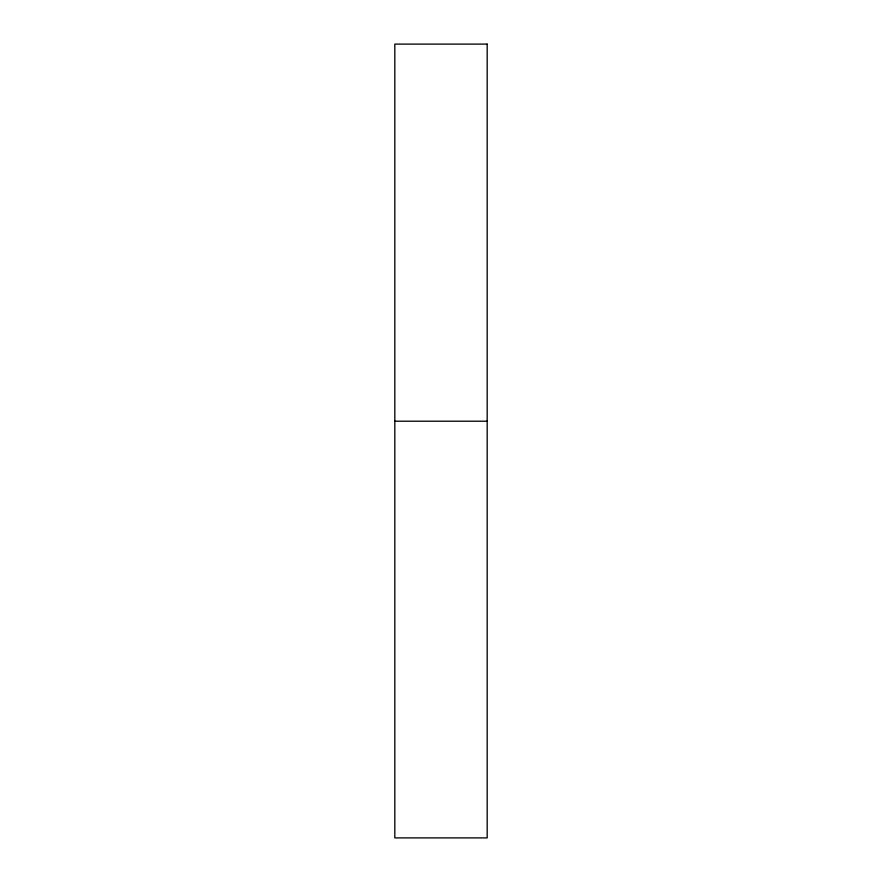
<?xml version="1.0" encoding="UTF-8"?>
<svg xmlns="http://www.w3.org/2000/svg" width="882" height="882" viewBox="0 0 882 882"><rect width="100%" height="100%" fill="white"/><g stroke="black" fill="none" stroke-linecap="round" stroke-linejoin="round"><path stroke-width="1.32" d="M394.816 421.21L487.184 421.21M487.184 44.1L394.816 44.1L394.816 837.9L487.184 837.9L487.184 44.1"/></g></svg>
